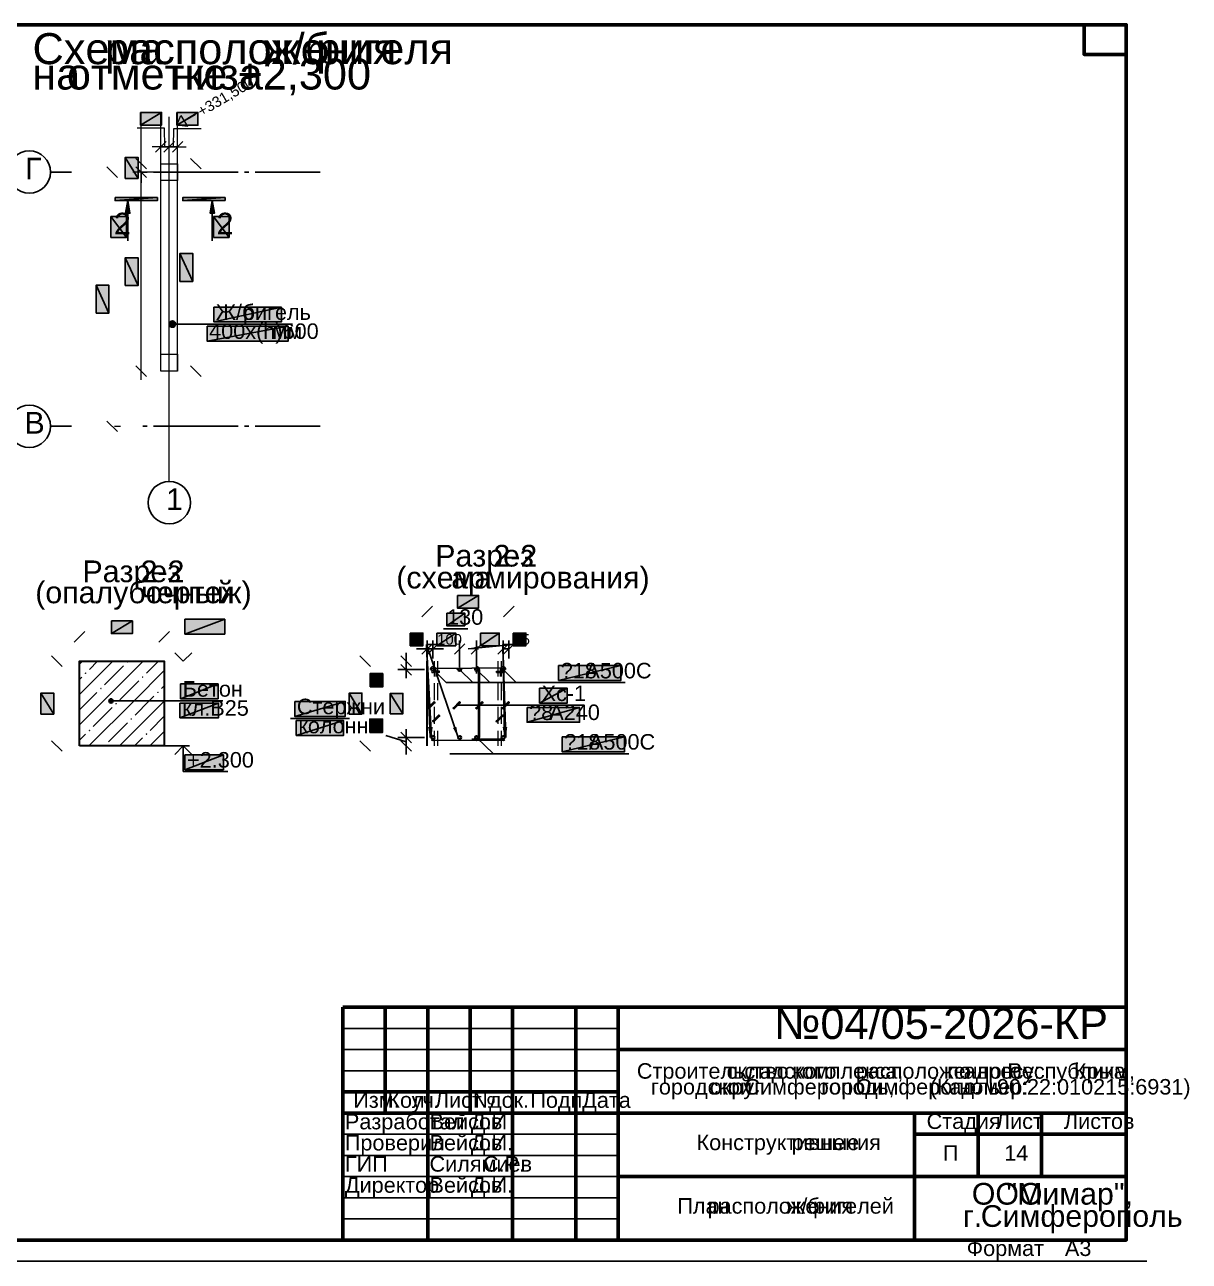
# Model space of a CAD drawing. Extents: x 8 to 21351, y 0 to 420.
# Drawn here: x 14667.4 to 14942.4, y 0.1 to 292.1 of the extents above; entities that cross this region are included whole.
import ezdxf

# ---------------------------------------------------------------- set-up
doc = ezdxf.new("R2010")
doc.units = 0
doc.linetypes.add('TEYPDFCAD_CENTER', pattern=[20, 12, -3, 2, -3])
for name, color, linetype in [('PDF_ВЫНОСКИ', 7, 'Continuous'), ('PDF_ОСИ', 7, 'Continuous'), ('PDF_ОТМЕТКИ', 7, 'Continuous'), ('TEY_REVIEW_AXIS', 7, 'Continuous'), ('TEY_REVIEW_LEADER', 7, 'Continuous')]:
    doc.layers.add(name, color=color, linetype=linetype)
doc.styles.add('TEYPDFCAD_TEXT', font='arial.ttf')
doc.dimstyles.new('TEYPDFCAD_SCALE_1', dxfattribs={"dimtxt": 2.5, "dimasz": 2.5, "dimexe": 1.25, "dimexo": 0.75, "dimtad": 1, "dimdsep": 46, "dimtxsty": 'Standard', "dimcen": 0.09, "dimadec": 0, "dimazin": 0, "dimtfac": 1, "dimtofl": 0, "dimtmove": 0, "dimatfit": 3, "dimfxl": 1, "dimarcsym": 0})

# ---------------------------------------------------------------- blocks, each defined once
blk = doc.blocks.new('TEY_AXIS')
at = {"layer": 'PDF_ОСИ', "linetype": 'TEYPDFCAD_CENTER', "lineweight": 9}
blk.add_line((0, 0), (1, 0), dxfattribs=at)
blk = doc.blocks.new('TEY_LEVEL')
at = {"layer": 'PDF_ОТМЕТКИ', "lineweight": 9}
blk.add_line((0, 0), (5, 0), dxfattribs=at)
blk.add_lwpolyline([(0, 0), (2, 1.5), (2, -1.5)], close=True, dxfattribs=at)
at = {"layer": 'PDF_ОТМЕТКИ', "style": 'TEYPDFCAD_TEXT'}
blk.add_text('+331,500', height=2.5, dxfattribs=at).set_placement((6, -1.25))

msp = doc.modelspace()

# ---------------------------------------------------------------- hatches: boundary and pattern name
at = {"true_color": 0xffffff}
h = msp.add_hatch(color=0, dxfattribs=at)
h.paths.add_polyline_path([(14694.74, 271.4), (14694.74, 268.39), (14699.71, 271.4)])
h.paths.add_polyline_path([(14694.74, 268.39), (14699.71, 271.4), (14699.71, 268.39)])
h = msp.add_hatch(color=0, dxfattribs=at)
h.paths.add_polyline_path([(14703.33, 271.38), (14703.33, 268.37), (14708.31, 271.38)])
h.paths.add_polyline_path([(14703.33, 268.37), (14708.31, 271.38), (14708.31, 268.37)])
h = msp.add_hatch(color=0, dxfattribs=at)
h.paths.add_polyline_path([(14691.16, 255.82), (14694.17, 255.82), (14691.16, 260.77)])
h.paths.add_polyline_path([(14694.17, 255.82), (14691.16, 260.77), (14694.17, 260.77)])
h = msp.add_hatch(color=7)
h.paths.add_polyline_path([(14688.73, 251.29), (14698.74, 251.29), (14688.73, 250.57)])
h.paths.add_polyline_path([(14698.74, 251.29), (14688.73, 250.57), (14698.74, 250.57)])
h = msp.add_hatch(color=7)
h.paths.add_polyline_path([(14714.7, 250.57), (14704.71, 250.57), (14714.7, 251.29)])
h.paths.add_polyline_path([(14704.71, 250.57), (14714.7, 251.29), (14704.71, 251.29)])
for points in [[(14691.73, 250.57), (14692.24, 247.59), (14691.22, 247.59)], [(14711.69, 250.57), (14712.2, 247.59), (14711.2, 247.59)], [(14691.67, 141.65), (14691.67, 141.67), (14691.65, 141.67), (14691.63, 141.65), (14691.65, 141.63), (14691.67, 141.63)], [(14681.78, 138.96), (14681.78, 138.98), (14681.76, 138.98), (14681.74, 138.96), (14681.76, 138.94), (14681.78, 138.94)], [(14695.27, 138.05), (14695.27, 138.07), (14695.25, 138.07), (14695.22, 138.05), (14695.25, 138.03), (14695.27, 138.03)], [(14685.38, 135.36), (14685.38, 135.38), (14685.36, 135.38), (14685.34, 135.36), (14685.36, 135.34), (14685.38, 135.34)], [(14698.84, 134.45), (14698.84, 134.47), (14698.82, 134.47), (14698.8, 134.45), (14698.82, 134.43), (14698.84, 134.43)], [(14688.24, 132.25), (14688.28, 132.44), (14687.79, 132.44)], [(14688.98, 131.76), (14688.98, 131.78), (14688.96, 131.78), (14688.94, 131.76), (14688.96, 131.74), (14688.98, 131.74)], [(14692.56, 128.16), (14692.56, 128.19), (14692.54, 128.19), (14692.51, 128.16), (14692.54, 128.14), (14692.56, 128.14)], [(14682.69, 125.48), (14682.69, 125.5), (14682.67, 125.5), (14682.65, 125.48), (14682.67, 125.45), (14682.69, 125.45)], [(14696.16, 124.59), (14696.16, 124.61), (14696.13, 124.61), (14696.11, 124.59), (14696.13, 124.57), (14696.16, 124.57)], [(14686.27, 121.88), (14686.27, 121.9), (14686.25, 121.9), (14686.23, 121.88), (14686.25, 121.86), (14686.27, 121.86)]]:
    msp.add_hatch(color=7).paths.add_polyline_path(points)
h = msp.add_hatch(color=0, dxfattribs=at)
h.paths.add_polyline_path([(14687.77, 241.87), (14687.77, 246.78), (14691.44, 241.87)])
h.paths.add_polyline_path([(14687.77, 246.78), (14691.44, 241.87), (14691.44, 246.78)])
h = msp.add_hatch(color=0, dxfattribs=at)
h.paths.add_polyline_path([(14712.01, 241.87), (14712.01, 246.78), (14715.65, 241.87)])
h.paths.add_polyline_path([(14712.01, 246.78), (14715.65, 241.87), (14715.65, 246.78)])
h = msp.add_hatch(color=0, dxfattribs=at)
h.paths.add_polyline_path([(14691.16, 230.5), (14694.17, 230.5), (14691.16, 237.07)])
h.paths.add_polyline_path([(14694.17, 230.5), (14691.16, 237.07), (14694.17, 237.07)])
h = msp.add_hatch(color=0, dxfattribs=at)
h.paths.add_polyline_path([(14704.07, 231.5), (14707.08, 231.5), (14704.07, 238.08)])
h.paths.add_polyline_path([(14707.08, 231.5), (14704.07, 238.08), (14707.08, 238.08)])
h = msp.add_hatch(color=0, dxfattribs=at)
h.paths.add_polyline_path([(14684.26, 223.99), (14687.27, 223.99), (14684.26, 230.57)])
h.paths.add_polyline_path([(14687.27, 223.99), (14684.26, 230.57), (14687.27, 230.57)])
h = msp.add_hatch(color=0, dxfattribs=at)
h.paths.add_polyline_path([(14712.07, 225.4), (14728.01, 225.4), (14712.07, 221.91)])
h.paths.add_polyline_path([(14728.01, 225.4), (14712.07, 221.91), (14728.01, 221.91)])
h = msp.add_hatch(color=7)
h.paths.add_polyline_path([(14702.04, 222.12), (14701.83, 222.02), (14702.27, 221.4)])
h.paths.add_polyline_path([(14701.83, 222.02), (14702.27, 221.4), (14701.66, 221.85)])
h.paths.add_polyline_path([(14702.27, 221.4), (14701.66, 221.85), (14701.55, 221.64)])
h = msp.add_hatch(color=7)
h.paths.add_polyline_path([(14702.72, 222.02), (14702.51, 222.12), (14702.27, 221.4)])
h.paths.add_polyline_path([(14702.51, 222.12), (14702.27, 221.4), (14702.27, 222.14)])
h.paths.add_polyline_path([(14702.27, 221.4), (14702.27, 222.14), (14702.04, 222.12)])
h = msp.add_hatch(color=7)
h.paths.add_polyline_path([(14703.03, 221.4), (14702.99, 221.64), (14702.27, 221.4)])
h.paths.add_polyline_path([(14702.99, 221.64), (14702.27, 221.4), (14702.89, 221.85)])
h.paths.add_polyline_path([(14702.27, 221.4), (14702.89, 221.85), (14702.72, 222.02)])
h = msp.add_hatch(color=7)
h.paths.add_polyline_path([(14701.55, 221.64), (14701.53, 221.4), (14702.27, 221.4)])
h.paths.add_polyline_path([(14701.53, 221.4), (14702.27, 221.4), (14701.55, 221.17)])
h.paths.add_polyline_path([(14702.27, 221.4), (14701.55, 221.17), (14701.66, 220.96)])
h = msp.add_hatch(color=7)
h.paths.add_polyline_path([(14701.66, 220.96), (14701.83, 220.79), (14702.27, 221.4)])
h.paths.add_polyline_path([(14701.83, 220.79), (14702.27, 221.4), (14702.04, 220.68)])
h.paths.add_polyline_path([(14702.27, 221.4), (14702.04, 220.68), (14702.27, 220.66)])
h = msp.add_hatch(color=7)
h.paths.add_polyline_path([(14702.27, 220.66), (14702.51, 220.68), (14702.27, 221.4)])
h.paths.add_polyline_path([(14702.51, 220.68), (14702.27, 221.4), (14702.72, 220.79)])
h.paths.add_polyline_path([(14702.27, 221.4), (14702.72, 220.79), (14702.89, 220.96)])
h = msp.add_hatch(color=7)
h.paths.add_polyline_path([(14702.89, 220.96), (14702.99, 221.17), (14702.27, 221.4)])
h.paths.add_polyline_path([(14702.99, 221.17), (14702.27, 221.4), (14703.03, 221.4)])
h = msp.add_hatch(color=0, dxfattribs=at)
h.paths.add_polyline_path([(14710.46, 220.9), (14729.62, 220.9), (14710.46, 217.4)])
h.paths.add_polyline_path([(14729.62, 220.9), (14710.46, 217.4), (14729.62, 217.4)])
h = msp.add_hatch(color=0, dxfattribs=at)
h.paths.add_polyline_path([(14769.6, 157.33), (14769.6, 154.33), (14774.58, 157.33)])
h.paths.add_polyline_path([(14769.6, 154.33), (14774.58, 157.33), (14774.58, 154.33)])
h = msp.add_hatch(color=0, dxfattribs=at)
h.paths.add_polyline_path([(14767.06, 153.16), (14767.06, 150.16), (14771.32, 153.16)])
h.paths.add_polyline_path([(14767.06, 150.16), (14771.32, 153.16), (14771.32, 150.16)])
h = msp.add_hatch(color=0, dxfattribs=at)
h.paths.add_polyline_path([(14687.86, 151.32), (14687.86, 148.34), (14692.83, 151.32)])
h.paths.add_polyline_path([(14687.86, 148.34), (14692.83, 151.32), (14692.83, 148.34)])
h = msp.add_hatch(color=0, dxfattribs=at)
h.paths.add_polyline_path([(14705.24, 151.7), (14714.63, 151.7), (14705.24, 148.21)])
h.paths.add_polyline_path([(14714.63, 151.7), (14705.24, 148.21), (14714.63, 148.21)])
h = msp.add_hatch(color=0, dxfattribs=at)
h.paths.add_polyline_path([(14758.43, 148.46), (14758.43, 145.46), (14761.43, 148.46)])
h.paths.add_polyline_path([(14758.43, 145.46), (14761.43, 148.46), (14761.43, 145.46)])
h = msp.add_hatch(color=0, dxfattribs=at)
h.paths.add_polyline_path([(14764.76, 148.46), (14764.76, 145.46), (14769.18, 148.46)])
h.paths.add_polyline_path([(14764.76, 145.46), (14769.18, 148.46), (14769.18, 145.46)])
h = msp.add_hatch(color=0, dxfattribs=at)
h.paths.add_polyline_path([(14775.02, 148.46), (14775.02, 145.46), (14779.45, 148.46)])
h.paths.add_polyline_path([(14775.02, 145.46), (14779.45, 148.46), (14779.45, 145.46)])
h = msp.add_hatch(color=0, dxfattribs=at)
h.paths.add_polyline_path([(14782.75, 148.46), (14782.75, 145.46), (14785.75, 148.46)])
h.paths.add_polyline_path([(14782.75, 145.46), (14785.75, 148.46), (14785.75, 145.46)])
h = msp.add_hatch(color=0, dxfattribs=at)
h.paths.add_polyline_path([(14793.46, 140.76), (14808.21, 140.76), (14793.46, 137.27)])
h.paths.add_polyline_path([(14808.21, 140.76), (14793.46, 137.27), (14808.21, 137.27)])
h = msp.add_hatch(color=0, dxfattribs=at)
h.paths.add_polyline_path([(14748.95, 135.72), (14751.95, 135.72), (14748.95, 138.9)])
h.paths.add_polyline_path([(14751.95, 135.72), (14748.95, 138.9), (14751.95, 138.9)])
h = msp.add_hatch(color=0, dxfattribs=at)
h.paths.add_polyline_path([(14704.2, 136.44), (14713.07, 136.44), (14704.2, 132.93)])
h.paths.add_polyline_path([(14713.07, 136.44), (14704.2, 132.93), (14713.07, 132.93)])
h = msp.add_hatch(color=0, dxfattribs=at)
h.paths.add_polyline_path([(14788.97, 135.4), (14795.51, 135.4), (14788.97, 131.91)])
h.paths.add_polyline_path([(14795.51, 135.4), (14788.97, 131.91), (14795.51, 131.91)])
h = msp.add_hatch(color=0, dxfattribs=at)
h.paths.add_polyline_path([(14671.24, 129.31), (14674.25, 129.31), (14671.24, 134.28)])
h.paths.add_polyline_path([(14674.25, 129.31), (14671.24, 134.28), (14674.25, 134.28)])
h = msp.add_hatch(color=7)
h.paths.add_polyline_path([(14687.43, 132.78), (14687.33, 132.63), (14687.79, 132.44)])
h.paths.add_polyline_path([(14687.33, 132.63), (14687.79, 132.44), (14687.29, 132.44)])
h.paths.add_polyline_path([(14687.79, 132.44), (14687.29, 132.44), (14687.33, 132.25)])
h = msp.add_hatch(color=7)
h.paths.add_polyline_path([(14687.33, 132.25), (14687.43, 132.08), (14687.79, 132.44)])
h.paths.add_polyline_path([(14687.43, 132.08), (14687.79, 132.44), (14687.6, 131.97)])
h.paths.add_polyline_path([(14687.79, 132.44), (14687.6, 131.97), (14687.79, 131.93)])
h = msp.add_hatch(color=7)
h.paths.add_polyline_path([(14687.99, 132.91), (14687.79, 132.93), (14687.79, 132.44)])
h.paths.add_polyline_path([(14687.79, 132.93), (14687.79, 132.44), (14687.6, 132.91)])
h.paths.add_polyline_path([(14687.79, 132.44), (14687.6, 132.91), (14687.43, 132.78)])
h = msp.add_hatch(color=7)
h.paths.add_polyline_path([(14688.28, 132.44), (14688.24, 132.63), (14687.79, 132.44)])
h.paths.add_polyline_path([(14688.24, 132.63), (14687.79, 132.44), (14688.13, 132.78)])
h.paths.add_polyline_path([(14687.79, 132.44), (14688.13, 132.78), (14687.99, 132.91)])
h = msp.add_hatch(color=7)
h.paths.add_polyline_path([(14687.79, 131.93), (14687.99, 131.97), (14687.79, 132.44)])
h.paths.add_polyline_path([(14687.99, 131.97), (14687.79, 132.44), (14688.13, 132.08)])
h.paths.add_polyline_path([(14687.79, 132.44), (14688.13, 132.08), (14688.24, 132.25)])
h = msp.add_hatch(color=0, dxfattribs=at)
h.paths.add_polyline_path([(14704.07, 131.93), (14713.17, 131.93), (14704.07, 128.44)])
h.paths.add_polyline_path([(14713.17, 131.93), (14704.07, 128.44), (14713.17, 128.44)])
h = msp.add_hatch(color=0, dxfattribs=at)
h.paths.add_polyline_path([(14731.17, 132.29), (14743.08, 132.29), (14731.17, 128.78)])
h.paths.add_polyline_path([(14743.08, 132.29), (14731.17, 128.78), (14743.08, 128.78)])
h = msp.add_hatch(color=0, dxfattribs=at)
h.paths.add_polyline_path([(14744.03, 129.31), (14747.04, 129.31), (14744.03, 134.28)])
h.paths.add_polyline_path([(14747.04, 129.31), (14744.03, 134.28), (14747.04, 134.28)])
h = msp.add_hatch(color=0, dxfattribs=at)
h.paths.add_polyline_path([(14753.73, 129.39), (14756.73, 129.39), (14753.73, 134.2)])
h.paths.add_polyline_path([(14756.73, 129.39), (14753.73, 134.2), (14756.73, 134.2)])
h = msp.add_hatch(color=7)
h.paths.add_polyline_path([(14764.12, 132.25), (14764.33, 132.04), (14762.62, 130.75)])
h.paths.add_polyline_path([(14764.33, 132.04), (14762.62, 130.75), (14762.83, 130.53)])
h = msp.add_hatch(color=7)
h.paths.add_polyline_path([(14770.07, 132.25), (14770.28, 132.04), (14768.57, 130.75)])
h.paths.add_polyline_path([(14770.28, 132.04), (14768.57, 130.75), (14768.78, 130.53)])
h = msp.add_hatch(color=7)
h.paths.add_polyline_path([(14775.42, 132.25), (14775.64, 132.04), (14773.92, 130.75)])
h.paths.add_polyline_path([(14775.64, 132.04), (14773.92, 130.75), (14774.15, 130.53)])
h = msp.add_hatch(color=7)
h.paths.add_polyline_path([(14781.67, 132.25), (14781.88, 132.04), (14780.17, 130.75)])
h.paths.add_polyline_path([(14781.88, 132.04), (14780.17, 130.75), (14780.4, 130.53)])
h = msp.add_hatch(color=7)
h.paths.add_polyline_path([(14763.93, 127.42), (14763.72, 127.64), (14765.43, 128.93)])
h.paths.add_polyline_path([(14763.72, 127.64), (14765.43, 128.93), (14765.22, 129.14)])
h = msp.add_hatch(color=7)
h.paths.add_polyline_path([(14778.92, 127.42), (14778.71, 127.64), (14780.42, 128.93)])
h.paths.add_polyline_path([(14778.71, 127.64), (14780.42, 128.93), (14780.21, 129.14)])
h = msp.add_hatch(color=0, dxfattribs=at)
h.paths.add_polyline_path([(14786.03, 130.89), (14798.43, 130.89), (14786.03, 127.4)])
h.paths.add_polyline_path([(14798.43, 130.89), (14786.03, 127.4), (14798.43, 127.4)])
h = msp.add_hatch(color=0, dxfattribs=at)
h.paths.add_polyline_path([(14731.52, 127.78), (14742.72, 127.78), (14731.52, 124.29)])
h.paths.add_polyline_path([(14742.72, 127.78), (14731.52, 124.29), (14742.72, 124.29)])
h = msp.add_hatch(color=0, dxfattribs=at)
h.paths.add_polyline_path([(14748.9, 124.97), (14751.91, 124.97), (14748.9, 128.14)])
h.paths.add_polyline_path([(14751.91, 124.97), (14748.9, 128.14), (14751.91, 128.14)])
h = msp.add_hatch(color=0, dxfattribs=at)
h.paths.add_polyline_path([(14794.31, 123.93), (14809.06, 123.93), (14794.31, 120.44)])
h.paths.add_polyline_path([(14809.06, 123.93), (14794.31, 120.44), (14809.06, 120.44)])
h = msp.add_hatch(color=0, dxfattribs=at)
h.paths.add_polyline_path([(14705.24, 119.7), (14714.34, 119.7), (14705.24, 116.18)])
h.paths.add_polyline_path([(14714.34, 119.7), (14705.24, 116.18), (14714.34, 116.18)])

# ---------------------------------------------------------------- linework, layer by layer
at = {"color": 7, "lineweight": 5}
for p, q in [((14700.45, 267.65), (14693.98, 267.65)), ((14700.52, 263.25), (14700.45, 267.65)), ((14702.53, 263.25), (14702.59, 267.61)), ((14702.59, 267.61), (14709.05, 267.61)), ((14703.52, 263.25), (14697.53, 263.25)), ((14700.77, 264.5), (14698.27, 262)), ((14699.52, 263.25), (14705.53, 263.25)), ((14702.78, 264.5), (14700.28, 262)), ((14700.28, 262), (14702.78, 264.5)), ((14701.53, 259.93), (14701.53, 265.26)), ((14701.53, 259.93), (14701.53, 265.26)), ((14702.27, 262), (14704.77, 264.5)), ((14693.66, 260.54), (14696.16, 258.04)), ((14709.07, 258.04), (14706.57, 260.54)), ((14689.28, 256.03), (14686.76, 258.55)), ((14698.91, 257.3), (14692.92, 257.3)), ((14698.91, 257.3), (14692.92, 257.3)), ((14696.16, 256.03), (14693.66, 258.55)), ((14696.16, 256.05), (14693.66, 258.55)), ((14694.91, 257.3), (14694.91, 259.29)), ((14694.91, 257.3), (14694.91, 254.8)), ((14693.66, 211.54), (14696.16, 209.04)), ((14706.57, 211.54), (14709.07, 209.04)), ((14686.76, 198.52), (14689.28, 196.02)), ((14688.64, 197.27), (14690.02, 197.27))]:
    msp.add_line(p, q, dxfattribs=at)
at = {"color": 7, "lineweight": 25}
for p, q in [((14678.48, 257.3), (14673.49, 257.3)), ((14696.32, 257.3), (14695.33, 257.3)), ((14720.33, 257.3), (14719.33, 257.3)), ((14737.18, 257.3), (14721.83, 257.3)), ((14691.73, 250.57), (14691.73, 241.09)), ((14711.69, 250.57), (14711.69, 241.09)), ((14678.48, 197.27), (14673.49, 197.27)), ((14696.32, 197.27), (14695.33, 197.27)), ((14720.33, 197.27), (14719.33, 197.27)), ((14737.18, 197.27), (14721.83, 197.27)), ((14763.68, 154.81), (14761.18, 152.32)), ((14780.5, 152.32), (14783, 154.81)), ((14772.08, 149.42), (14766.32, 149.42)), ((14681.59, 148.82), (14679.1, 146.33)), ((14699.1, 146.33), (14701.6, 148.82)), ((14763.78, 142.43), (14763.78, 146.71)), ((14770.11, 140.42), (14770.11, 146.71)), ((14774.11, 140.42), (14774.11, 146.71)), ((14780.36, 142.43), (14780.36, 146.71)), ((14702.84, 143.81), (14704.83, 141.8)), ((14704.83, 141.8), (14706.84, 143.81)), ((14757.48, 143.81), (14757.48, 137.79)), ((14762.43, 144.7), (14759.93, 144.7)), ((14761.18, 143.45), (14763.68, 145.94)), ((14763.78, 144.7), (14762.43, 144.7)), ((14765.03, 145.94), (14762.53, 143.45)), ((14765.07, 145.94), (14762.58, 143.45)), ((14763.78, 144.7), (14766.28, 144.7)), ((14768.86, 143.45), (14771.36, 145.94)), ((14771.36, 145.94), (14768.86, 143.45)), ((14772.86, 143.45), (14775.36, 145.94)), ((14775.36, 145.94), (14772.86, 143.45)), ((14779.11, 143.45), (14781.61, 145.94)), ((14779.11, 143.45), (14781.61, 145.94)), ((14780.36, 144.7), (14781.75, 144.7)), ((14783, 145.94), (14780.5, 143.45)), ((14676.26, 140.55), (14673.74, 143.04)), ((14749.03, 140.55), (14746.53, 143.04)), ((14758.72, 140.55), (14756.23, 143.04)), ((14756.23, 141.05), (14758.72, 138.54)), ((14758.72, 138.54), (14756.23, 141.05)), ((14761.79, 139.81), (14755.49, 139.81)), ((14761.79, 139.81), (14755.49, 139.81)), ((14770.11, 139.81), (14773.24, 136.76)), ((14774.11, 139.45), (14774.11, 138.94)), ((14780.36, 139.81), (14783.49, 136.76)), ((14673.74, 123.04), (14676.26, 120.54)), ((14746.53, 123.04), (14749.03, 120.54)), ((14761.79, 123.78), (14755.49, 123.78)), ((14758.72, 122.53), (14756.23, 125.05)), ((14756.23, 125.05), (14758.72, 122.53)), ((14756.23, 123.04), (14758.72, 120.54)), ((14774.11, 123.78), (14778.09, 119.93)), ((14700.35, 121.79), (14706.34, 121.79)), ((14704.83, 121.79), (14702.84, 119.78)), ((14706.84, 119.78), (14704.83, 121.79))]:
    msp.add_line(p, q, dxfattribs=at)
at = {"color": 0, "lineweight": 0, "true_color": 0xffffff}
for p, q in [((14691.44, 241.87), (14691.44, 246.78)), ((14715.65, 241.87), (14715.65, 246.78)), ((14712.07, 221.91), (14728.01, 221.91)), ((14710.46, 217.4), (14729.62, 217.4)), ((14705.24, 148.21), (14714.63, 148.21)), ((14793.46, 137.27), (14808.21, 137.27)), ((14704.2, 132.93), (14713.07, 132.93)), ((14788.97, 131.91), (14795.51, 131.91)), ((14731.17, 128.78), (14743.08, 128.78)), ((14704.07, 128.44), (14713.17, 128.44)), ((14786.03, 127.4), (14798.43, 127.4)), ((14731.52, 124.29), (14742.72, 124.29)), ((14794.31, 120.44), (14809.06, 120.44)), ((14705.24, 116.18), (14714.34, 116.18))]:
    msp.add_line(p, q, dxfattribs=at)
at = {"color": 7, "lineweight": 9}
for p, q in [((14680.34, 141.12), (14681.02, 141.8)), ((14682.67, 139.85), (14684.62, 141.8)), ((14686.25, 136.25), (14690.76, 140.74)), ((14696.13, 138.96), (14698.99, 141.8)), ((14680.34, 137.52), (14680.87, 138.05)), ((14680.34, 130.34), (14684.47, 134.45)), ((14689.85, 132.67), (14694.34, 137.16)), ((14699.73, 135.36), (14700.35, 135.97)), ((14693.45, 129.07), (14696.81, 132.44)), ((14696.81, 132.44), (14697.93, 133.56)), ((14683.56, 126.36), (14688.05, 130.87)), ((14697.04, 125.48), (14700.35, 128.8)), ((14687.16, 122.79), (14691.65, 127.28)), ((14680.34, 123.15), (14681.76, 124.59)), ((14693.36, 121.79), (14695.25, 123.68)), ((14696.94, 121.79), (14700.35, 125.2))]:
    msp.add_line(p, q, dxfattribs=at)
at = {"lineweight": 20}
for p, q in [((14763.27, 140.2), (14763.23, 140.14)), ((14763.31, 140.25), (14763.27, 140.2)), ((14763.35, 140.3), (14763.31, 140.25)), ((14763.4, 140.35), (14763.35, 140.3)), ((14763.45, 140.39), (14763.4, 140.35)), ((14763.51, 140.42), (14763.45, 140.39)), ((14763.57, 140.45), (14763.51, 140.42)), ((14763.63, 140.47), (14763.57, 140.45)), ((14763.7, 140.49), (14763.63, 140.47)), ((14763.77, 140.5), (14763.7, 140.49)), ((14763.84, 140.5), (14763.77, 140.5)), ((14763.91, 140.5), (14763.84, 140.5)), ((14763.97, 140.49), (14763.91, 140.5)), ((14764.04, 140.47), (14763.97, 140.49)), ((14764.1, 140.45), (14764.04, 140.47)), ((14764.16, 140.42), (14764.1, 140.45)), ((14764.22, 140.39), (14764.16, 140.42)), ((14764.27, 140.35), (14764.22, 140.39)), ((14764.32, 140.3), (14764.27, 140.35)), ((14764.37, 140.25), (14764.32, 140.3)), ((14764.41, 140.2), (14764.37, 140.25)), ((14764.4, 140.17), (14773.01, 140.17)), ((14764.44, 140.14), (14764.41, 140.2)), ((14779.78, 140.17), (14773.01, 140.17)), ((14774.19, 140.5), (14774.12, 140.5)), ((14774.26, 140.49), (14774.19, 140.5)), ((14774.33, 140.47), (14774.26, 140.49)), ((14774.39, 140.45), (14774.33, 140.47)), ((14774.45, 140.42), (14774.39, 140.45)), ((14774.51, 140.39), (14774.45, 140.42)), ((14774.56, 140.35), (14774.51, 140.39)), ((14774.61, 140.3), (14774.56, 140.35)), ((14779.8, 140.2), (14779.76, 140.14)), ((14779.84, 140.25), (14779.8, 140.2)), ((14779.88, 140.3), (14779.84, 140.25)), ((14779.93, 140.35), (14779.88, 140.3)), ((14779.98, 140.39), (14779.93, 140.35)), ((14780.04, 140.42), (14779.98, 140.39)), ((14780.1, 140.45), (14780.04, 140.42)), ((14780.16, 140.47), (14780.1, 140.45)), ((14780.23, 140.49), (14780.16, 140.47)), ((14780.3, 140.5), (14780.23, 140.49)), ((14780.37, 140.5), (14780.3, 140.5)), ((14780.44, 140.5), (14780.37, 140.5)), ((14780.51, 140.49), (14780.44, 140.5)), ((14780.57, 140.47), (14780.51, 140.49)), ((14780.63, 140.45), (14780.57, 140.47)), ((14780.69, 140.42), (14780.63, 140.45)), ((14780.75, 140.39), (14780.69, 140.42)), ((14780.8, 140.35), (14780.75, 140.39)), ((14780.85, 140.3), (14780.8, 140.35)), ((14780.9, 140.25), (14780.85, 140.3)), ((14780.94, 140.2), (14780.9, 140.25)), ((14780.97, 140.14), (14780.94, 140.2)), ((14763.16, 139.96), (14763.15, 139.89)), ((14763.15, 139.89), (14763.15, 139.82)), ((14763.18, 140.02), (14763.16, 139.96)), ((14763.2, 140.08), (14763.18, 140.02)), ((14763.23, 140.14), (14763.2, 140.08)), ((14763.47, 139.21), (14763.49, 139.19)), ((14763.49, 139.19), (14763.51, 139.18)), ((14763.51, 139.18), (14763.53, 139.17)), ((14763.53, 139.17), (14763.56, 139.16)), ((14763.56, 139.16), (14763.58, 139.15)), ((14763.58, 139.15), (14763.6, 139.15)), ((14763.6, 139.15), (14763.62, 139.14)), ((14763.62, 139.14), (14763.65, 139.13)), ((14763.65, 139.13), (14763.67, 139.13)), ((14763.67, 139.13), (14763.69, 139.12)), ((14763.69, 139.12), (14763.72, 139.12)), ((14763.72, 139.12), (14763.74, 139.11)), ((14763.74, 139.11), (14763.76, 139.11)), ((14763.76, 139.11), (14763.79, 139.11)), ((14763.79, 139.11), (14763.81, 139.11)), ((14763.81, 139.11), (14763.84, 139.11)), ((14764.19, 139.11), (14763.83, 139.11)), ((14764.47, 140.08), (14764.44, 140.14)), ((14764.49, 140.02), (14764.47, 140.08)), ((14764.51, 139.96), (14764.49, 140.02)), ((14764.5, 139.81), (14764.5, 138.2)), ((14765.39, 139.45), (14764.5, 139.45)), ((14765.39, 139.11), (14764.5, 139.11)), ((14764.52, 139.89), (14764.51, 139.96)), ((14764.52, 139.82), (14764.52, 139.89)), ((14765.39, 139.11), (14765.39, 139.45)), ((14778.79, 139.45), (14779.68, 139.45)), ((14778.79, 139.11), (14778.79, 139.45)), ((14778.79, 139.11), (14779.68, 139.11)), ((14779.69, 139.96), (14779.68, 139.89)), ((14779.68, 139.89), (14779.68, 139.82)), ((14779.68, 139.81), (14779.68, 138.2)), ((14779.71, 140.02), (14779.69, 139.96)), ((14779.73, 140.08), (14779.71, 140.02)), ((14779.76, 140.14), (14779.73, 140.08)), ((14780, 139.45), (14780.36, 139.45)), ((14780, 139.11), (14780.36, 139.11)), ((14780.39, 139.11), (14780.42, 139.11)), ((14780.42, 139.11), (14780.44, 139.11)), ((14780.44, 139.11), (14780.46, 139.11)), ((14780.46, 139.11), (14780.49, 139.12)), ((14780.49, 139.12), (14780.51, 139.12)), ((14780.51, 139.12), (14780.53, 139.13)), ((14780.53, 139.13), (14780.56, 139.13)), ((14780.56, 139.13), (14780.58, 139.14)), ((14780.58, 139.14), (14780.6, 139.15)), ((14780.6, 139.15), (14780.62, 139.15)), ((14780.62, 139.15), (14780.65, 139.16)), ((14780.65, 139.16), (14780.67, 139.17)), ((14780.67, 139.17), (14780.69, 139.18)), ((14780.69, 139.18), (14780.71, 139.19)), ((14780.71, 139.19), (14780.73, 139.21)), ((14781, 140.08), (14780.97, 140.14)), ((14781.02, 140.02), (14781, 140.08)), ((14781.04, 139.96), (14781.02, 140.02)), ((14781.05, 139.89), (14781.04, 139.96)), ((14781.05, 139.82), (14781.05, 139.89)), ((14763.4, 123.26), (14763.45, 123.22)), ((14763.45, 123.22), (14763.51, 123.19)), ((14763.51, 123.19), (14763.57, 123.16)), ((14763.57, 123.16), (14763.63, 123.14)), ((14763.63, 123.14), (14763.7, 123.12)), ((14763.7, 123.12), (14763.77, 123.11)), ((14763.77, 123.11), (14763.84, 123.11)), ((14772.44, 123.11), (14763.83, 123.11)), ((14780.36, 123.11), (14772.44, 123.11)), ((14780.36, 123.42), (14773.01, 123.42)), ((14774.12, 123.11), (14774.19, 123.11)), ((14774.19, 123.11), (14774.26, 123.12)), ((14774.26, 123.12), (14774.33, 123.14)), ((14774.33, 123.14), (14774.39, 123.16)), ((14774.39, 123.16), (14774.45, 123.19)), ((14774.45, 123.19), (14774.51, 123.22)), ((14774.51, 123.22), (14774.56, 123.26)), ((14774.56, 123.26), (14774.61, 123.31)), ((14774.61, 123.31), (14774.65, 123.36)), ((14774.65, 123.36), (14774.69, 123.41)), ((14774.69, 123.41), (14774.73, 123.47)), ((14774.73, 123.47), (14774.76, 123.53)), ((14774.76, 123.53), (14774.78, 123.59)), ((14774.78, 123.59), (14774.8, 123.65)), ((14774.8, 123.65), (14774.81, 123.72)), ((14774.81, 123.72), (14774.81, 123.79)), ((14780.37, 123.11), (14780.44, 123.11)), ((14780.44, 123.11), (14780.51, 123.12)), ((14780.51, 123.12), (14780.57, 123.14)), ((14780.57, 123.14), (14780.63, 123.16)), ((14780.63, 123.16), (14780.69, 123.19)), ((14780.69, 123.19), (14780.75, 123.22)), ((14780.75, 123.22), (14780.8, 123.26))]:
    msp.add_line(p, q, dxfattribs=at)
at = {"lineweight": 9}
for p, q in [((14764.19, 138.2), (14764.19, 141.8)), ((14764.99, 138.2), (14764.99, 141.8)), ((14779.19, 138.2), (14779.19, 141.8)), ((14780, 138.2), (14780, 141.8)), ((14764.19, 132.59), (14764.19, 136.59)), ((14764.99, 132.59), (14764.99, 136.59)), ((14779.19, 132.59), (14779.19, 136.59)), ((14780, 132.59), (14780, 136.59)), ((14764.19, 127), (14764.19, 131)), ((14779.19, 127), (14779.19, 131)), ((14780, 127), (14780, 131)), ((14764.19, 121.79), (14764.19, 125.39)), ((14764.99, 121.79), (14764.99, 125.39)), ((14779.19, 121.79), (14779.19, 125.39)), ((14780, 121.79), (14780, 125.39))]:
    msp.add_line(p, q, dxfattribs=at)
at = {"lineweight": 25}
for p, q in [((14757.48, 119.78), (14757.48, 125.79)), ((14757.48, 122.79), (14752.65, 124.23)), ((14761.79, 123.78), (14755.49, 123.78))]:
    msp.add_line(p, q, dxfattribs=at)
at = {"lineweight": 60}
msp.add_lwpolyline([(14927.55, 285.09), (14927.55, 292.1), (14917.56, 292.1), (14917.56, 285.09)], close=True, dxfattribs=at)
at = {"color": 0, "true_color": 0xffffff}
for points in [[(14694.74, 271.4), (14694.74, 268.39), (14699.71, 271.4)], [(14694.74, 268.39), (14699.71, 271.4), (14699.71, 268.39)], [(14703.33, 271.38), (14703.33, 268.37), (14708.31, 271.38)], [(14703.33, 268.37), (14708.31, 271.38), (14708.31, 268.37)], [(14691.16, 255.82), (14694.17, 255.82), (14691.16, 260.77)], [(14694.17, 255.82), (14691.16, 260.77), (14694.17, 260.77)], [(14687.77, 241.87), (14687.77, 246.78), (14691.44, 241.87)], [(14687.77, 246.78), (14691.44, 241.87), (14691.44, 246.78)], [(14712.01, 241.87), (14712.01, 246.78), (14715.65, 241.87)], [(14712.01, 246.78), (14715.65, 241.87), (14715.65, 246.78)], [(14691.16, 230.5), (14694.17, 230.5), (14691.16, 237.07)], [(14694.17, 230.5), (14691.16, 237.07), (14694.17, 237.07)], [(14704.07, 231.5), (14707.08, 231.5), (14704.07, 238.08)], [(14707.08, 231.5), (14704.07, 238.08), (14707.08, 238.08)], [(14684.26, 223.99), (14687.27, 223.99), (14684.26, 230.57)], [(14687.27, 223.99), (14684.26, 230.57), (14687.27, 230.57)], [(14712.07, 225.4), (14728.01, 225.4), (14712.07, 221.91)], [(14728.01, 225.4), (14712.07, 221.91), (14728.01, 221.91)], [(14710.46, 220.9), (14729.62, 220.9), (14710.46, 217.4)], [(14729.62, 220.9), (14710.46, 217.4), (14729.62, 217.4)], [(14769.6, 157.33), (14769.6, 154.33), (14774.58, 157.33)], [(14769.6, 154.33), (14774.58, 157.33), (14774.58, 154.33)], [(14767.06, 153.16), (14767.06, 150.16), (14771.32, 153.16)], [(14767.06, 150.16), (14771.32, 153.16), (14771.32, 150.16)], [(14687.86, 151.32), (14687.86, 148.34), (14692.83, 151.32)], [(14687.86, 148.34), (14692.83, 151.32), (14692.83, 148.34)], [(14705.24, 151.7), (14714.63, 151.7), (14705.24, 148.21)], [(14714.63, 151.7), (14705.24, 148.21), (14714.63, 148.21)], [(14758.43, 148.46), (14758.43, 145.46), (14761.43, 148.46)], [(14758.43, 145.46), (14761.43, 148.46), (14761.43, 145.46)], [(14764.76, 148.46), (14764.76, 145.46), (14769.18, 148.46)], [(14764.76, 145.46), (14769.18, 148.46), (14769.18, 145.46)], [(14775.02, 148.46), (14775.02, 145.46), (14779.45, 148.46)], [(14775.02, 145.46), (14779.45, 148.46), (14779.45, 145.46)], [(14782.75, 148.46), (14782.75, 145.46), (14785.75, 148.46)], [(14782.75, 145.46), (14785.75, 148.46), (14785.75, 145.46)], [(14793.46, 140.76), (14808.21, 140.76), (14793.46, 137.27)], [(14808.21, 140.76), (14793.46, 137.27), (14808.21, 137.27)], [(14748.95, 135.72), (14751.95, 135.72), (14748.95, 138.9)], [(14751.95, 135.72), (14748.95, 138.9), (14751.95, 138.9)], [(14704.2, 136.44), (14713.07, 136.44), (14704.2, 132.93)], [(14713.07, 136.44), (14704.2, 132.93), (14713.07, 132.93)], [(14788.97, 135.4), (14795.51, 135.4), (14788.97, 131.91)], [(14795.51, 135.4), (14788.97, 131.91), (14795.51, 131.91)], [(14671.24, 129.31), (14674.25, 129.31), (14671.24, 134.28)], [(14674.25, 129.31), (14671.24, 134.28), (14674.25, 134.28)], [(14704.07, 131.93), (14713.17, 131.93), (14704.07, 128.44)], [(14713.17, 131.93), (14704.07, 128.44), (14713.17, 128.44)], [(14731.17, 132.29), (14743.08, 132.29), (14731.17, 128.78)], [(14743.08, 132.29), (14731.17, 128.78), (14743.08, 128.78)], [(14744.03, 129.31), (14747.04, 129.31), (14744.03, 134.28)], [(14747.04, 129.31), (14744.03, 134.28), (14747.04, 134.28)], [(14753.73, 129.39), (14756.73, 129.39), (14753.73, 134.2)], [(14756.73, 129.39), (14753.73, 134.2), (14756.73, 134.2)], [(14786.03, 130.89), (14798.43, 130.89), (14786.03, 127.4)], [(14798.43, 130.89), (14786.03, 127.4), (14798.43, 127.4)], [(14731.52, 127.78), (14742.72, 127.78), (14731.52, 124.29)], [(14742.72, 127.78), (14731.52, 124.29), (14742.72, 124.29)], [(14748.9, 124.97), (14751.91, 124.97), (14748.9, 128.14)], [(14751.91, 124.97), (14748.9, 128.14), (14751.91, 128.14)], [(14794.31, 123.93), (14809.06, 123.93), (14794.31, 120.44)], [(14809.06, 123.93), (14794.31, 120.44), (14809.06, 120.44)], [(14705.24, 119.7), (14714.34, 119.7), (14705.24, 116.18)], [(14714.34, 119.7), (14705.24, 116.18), (14714.34, 116.18)]]:
    msp.add_lwpolyline(points, close=True, dxfattribs=at)
at = {"color": 7, "lineweight": 13}
for points in [[(14699.52, 259.29), (14703.52, 259.29), (14703.52, 255.29), (14699.52, 255.29)], [(14699.52, 214.29), (14703.52, 214.29), (14703.52, 210.29), (14699.52, 210.29)]]:
    msp.add_lwpolyline(points, close=True, dxfattribs=at)
at = {"color": 7}
for points in [[(14688.73, 251.29), (14698.74, 251.29), (14688.73, 250.57)], [(14698.74, 251.29), (14688.73, 250.57), (14698.74, 250.57)], [(14714.7, 250.57), (14704.71, 250.57), (14714.7, 251.29)], [(14704.71, 250.57), (14714.7, 251.29), (14704.71, 251.29)], [(14691.73, 250.57), (14692.24, 247.59), (14691.22, 247.59)], [(14711.69, 250.57), (14712.2, 247.59), (14711.2, 247.59)], [(14701.83, 222.02), (14702.27, 221.4), (14701.66, 221.85)], [(14702.04, 222.12), (14701.83, 222.02), (14702.27, 221.4)], [(14702.27, 221.4), (14702.27, 222.14), (14702.04, 222.12)], [(14702.51, 222.12), (14702.27, 221.4), (14702.27, 222.14)], [(14702.72, 222.02), (14702.51, 222.12), (14702.27, 221.4)], [(14702.27, 221.4), (14702.89, 221.85), (14702.72, 222.02)], [(14701.55, 221.64), (14701.53, 221.4), (14702.27, 221.4)], [(14701.53, 221.4), (14702.27, 221.4), (14701.55, 221.17)], [(14702.27, 221.4), (14701.66, 221.85), (14701.55, 221.64)], [(14702.27, 221.4), (14701.55, 221.17), (14701.66, 220.96)], [(14701.66, 220.96), (14701.83, 220.79), (14702.27, 221.4)], [(14701.83, 220.79), (14702.27, 221.4), (14702.04, 220.68)], [(14702.27, 221.4), (14702.04, 220.68), (14702.27, 220.66)], [(14702.99, 221.64), (14702.27, 221.4), (14702.89, 221.85)], [(14703.03, 221.4), (14702.99, 221.64), (14702.27, 221.4)], [(14702.27, 220.66), (14702.51, 220.68), (14702.27, 221.4)], [(14702.51, 220.68), (14702.27, 221.4), (14702.72, 220.79)], [(14702.27, 221.4), (14702.72, 220.79), (14702.89, 220.96)], [(14702.89, 220.96), (14702.99, 221.17), (14702.27, 221.4)], [(14702.99, 221.17), (14702.27, 221.4), (14703.03, 221.4)], [(14691.67, 141.65), (14691.67, 141.67), (14691.65, 141.67), (14691.63, 141.65), (14691.65, 141.63), (14691.67, 141.63)], [(14681.78, 138.96), (14681.78, 138.98), (14681.76, 138.98), (14681.74, 138.96), (14681.76, 138.94), (14681.78, 138.94)], [(14695.27, 138.05), (14695.27, 138.07), (14695.25, 138.07), (14695.22, 138.05), (14695.25, 138.03), (14695.27, 138.03)], [(14685.38, 135.36), (14685.38, 135.38), (14685.36, 135.38), (14685.34, 135.36), (14685.36, 135.34), (14685.38, 135.34)], [(14698.84, 134.45), (14698.84, 134.47), (14698.82, 134.47), (14698.8, 134.45), (14698.82, 134.43), (14698.84, 134.43)], [(14687.33, 132.63), (14687.79, 132.44), (14687.29, 132.44)], [(14687.79, 132.44), (14687.29, 132.44), (14687.33, 132.25)], [(14687.43, 132.78), (14687.33, 132.63), (14687.79, 132.44)], [(14687.33, 132.25), (14687.43, 132.08), (14687.79, 132.44)], [(14687.79, 132.44), (14687.6, 132.91), (14687.43, 132.78)], [(14687.43, 132.08), (14687.79, 132.44), (14687.6, 131.97)], [(14687.79, 132.93), (14687.79, 132.44), (14687.6, 132.91)], [(14687.79, 132.44), (14687.6, 131.97), (14687.79, 131.93)], [(14687.99, 132.91), (14687.79, 132.93), (14687.79, 132.44)], [(14687.79, 132.44), (14688.13, 132.78), (14687.99, 132.91)], [(14688.24, 132.63), (14687.79, 132.44), (14688.13, 132.78)], [(14688.28, 132.44), (14688.24, 132.63), (14687.79, 132.44)], [(14687.79, 131.93), (14687.99, 131.97), (14687.79, 132.44)], [(14687.99, 131.97), (14687.79, 132.44), (14688.13, 132.08)], [(14687.79, 132.44), (14688.13, 132.08), (14688.24, 132.25)], [(14688.24, 132.25), (14688.28, 132.44), (14687.79, 132.44)], [(14688.98, 131.76), (14688.98, 131.78), (14688.96, 131.78), (14688.94, 131.76), (14688.96, 131.74), (14688.98, 131.74)], [(14764.12, 132.25), (14764.33, 132.04), (14762.62, 130.75)], [(14764.33, 132.04), (14762.62, 130.75), (14762.83, 130.53)], [(14770.07, 132.25), (14770.28, 132.04), (14768.57, 130.75)], [(14770.28, 132.04), (14768.57, 130.75), (14768.78, 130.53)], [(14775.42, 132.25), (14775.64, 132.04), (14773.92, 130.75)], [(14775.64, 132.04), (14773.92, 130.75), (14774.15, 130.53)], [(14781.67, 132.25), (14781.88, 132.04), (14780.17, 130.75)], [(14781.88, 132.04), (14780.17, 130.75), (14780.4, 130.53)], [(14763.72, 127.64), (14765.43, 128.93), (14765.22, 129.14)], [(14763.93, 127.42), (14763.72, 127.64), (14765.43, 128.93)], [(14778.71, 127.64), (14780.42, 128.93), (14780.21, 129.14)], [(14778.92, 127.42), (14778.71, 127.64), (14780.42, 128.93)], [(14692.56, 128.16), (14692.56, 128.19), (14692.54, 128.19), (14692.51, 128.16), (14692.54, 128.14), (14692.56, 128.14)], [(14682.69, 125.48), (14682.69, 125.5), (14682.67, 125.5), (14682.65, 125.48), (14682.67, 125.45), (14682.69, 125.45)], [(14696.16, 124.59), (14696.16, 124.61), (14696.13, 124.61), (14696.11, 124.59), (14696.13, 124.57), (14696.16, 124.57)], [(14686.27, 121.88), (14686.27, 121.9), (14686.25, 121.9), (14686.23, 121.88), (14686.25, 121.86), (14686.27, 121.86)]]:
    msp.add_lwpolyline(points, close=True, dxfattribs=at)
at = {"color": 7, "lineweight": 25}
for centre in [(14668.48, 257.31), (14668.48, 197.28), (14701.54, 179.25)]:
    msp.add_circle(centre, 5.01, dxfattribs=at)
at = {"lineweight": 30}
for centre in [(14763.84, 139.82), (14770.12, 139.82), (14774.12, 139.82), (14780.37, 139.82), (14763.84, 123.79), (14770.12, 123.79), (14774.12, 123.79), (14780.37, 123.79)]:
    msp.add_circle(centre, 0.37, dxfattribs=at)
at = {"layer": 'TEY_REVIEW_AXIS', "color": 7, "lineweight": 25}
for p, q in [((14717.83, 257.3), (14697.83, 257.3)), ((14709.45, 221.4), (14730.64, 221.4)), ((14717.83, 197.27), (14697.83, 197.27)), ((14766.96, 136.76), (14792.46, 136.76)), ((14767.8, 119.93), (14793.31, 119.93))]:
    msp.add_line(p, q, dxfattribs=at)
at = {"layer": 'TEY_REVIEW_AXIS', "color": 7, "lineweight": 9}
msp.add_line((14680.34, 126.75), (14695.39, 141.8), dxfattribs=at)
at = {"layer": 'TEY_REVIEW_AXIS', "lineweight": 30}
msp.add_line((14762.43, 121.79), (14762.43, 141.8), dxfattribs=at)
at = {"layer": 'TEY_REVIEW_AXIS', "lineweight": 60}
for p, q in [((14742.55, 60.09), (14927.55, 60.09)), ((14742.55, 5.1), (14742.55, 60.09)), ((14752.56, 60.09), (14752.56, 35.09)), ((14762.56, 60.09), (14762.56, 5.1)), ((14772.57, 60.09), (14772.57, 35.09)), ((14782.56, 60.09), (14782.56, 5.1)), ((14797.56, 60.09), (14797.56, 5.1)), ((14807.56, 5.1), (14807.56, 60.09)), ((14927.55, 5.1), (14927.55, 60.09)), ((14807.56, 50.1), (14927.55, 50.1)), ((14742.55, 40.11), (14807.56, 40.11)), ((14742.55, 35.09), (14927.55, 35.09)), ((14877.55, 35.09), (14877.55, 5.1)), ((14877.55, 30.1), (14927.55, 30.1)), ((14807.56, 20.11), (14927.55, 20.11)), ((14742.55, 5.1), (14927.55, 5.1))]:
    msp.add_line(p, q, dxfattribs=at)
at = {"layer": 'TEY_REVIEW_AXIS', "lineweight": 25}
for p, q in [((14742.55, 55.1), (14807.56, 55.1)), ((14742.55, 50.1), (14807.56, 50.1)), ((14742.55, 45.11), (14807.56, 45.11)), ((14742.55, 30.1), (14807.56, 30.1)), ((14742.55, 25.1), (14807.56, 25.1)), ((14742.55, 20.11), (14807.56, 20.11)), ((14742.55, 15.09), (14807.56, 15.09)), ((14742.55, 10.1), (14807.56, 10.1)), ((14932.42, 0.11), (14512.56, 0.11))]:
    msp.add_line(p, q, dxfattribs=at)
at = {"layer": 'TEY_REVIEW_AXIS', "lineweight": 60}
msp.add_lwpolyline([(14532.56, 5.1), (14927.55, 5.1), (14927.55, 292.1), (14532.56, 292.1)], close=True, dxfattribs=at)
at = {"layer": 'TEY_REVIEW_AXIS', "color": 7, "lineweight": 30}
msp.add_lwpolyline([(14680.34, 121.79), (14680.34, 141.8), (14700.35, 141.8), (14700.35, 121.79)], close=True, dxfattribs=at)
at = {"layer": 'TEY_REVIEW_LEADER', "color": 7, "lineweight": 25}
for p, q in [((14702.27, 221.4), (14709.45, 221.4)), ((14762.43, 142.43), (14762.43, 146.71)), ((14781.75, 142.43), (14781.75, 146.71)), ((14763.83, 139.81), (14766.96, 136.76)), ((14774.11, 139.81), (14777.24, 136.76)), ((14792.46, 136.76), (14809.21, 136.76)), ((14687.79, 132.44), (14703.08, 132.44)), ((14703.08, 132.44), (14714.19, 132.44)), ((14769.43, 131.4), (14785.03, 131.4)), ((14774.79, 131.4), (14785.03, 131.4)), ((14781.03, 131.4), (14785.03, 131.4)), ((14785.03, 131.4), (14799.45, 131.4)), ((14744.08, 128.29), (14730.17, 128.29)), ((14704.83, 121.79), (14704.83, 115.78)), ((14793.31, 119.93), (14810.05, 119.93)), ((14704.83, 115.78), (14715.35, 115.78))]:
    msp.add_line(p, q, dxfattribs=at)
at = {"layer": 'TEY_REVIEW_LEADER', "color": 7, "lineweight": 9}
for p, q in [((14680.34, 133.94), (14688.2, 141.8)), ((14693.21, 132.44), (14700.35, 139.57)), ((14682.57, 121.79), (14693.21, 132.44)), ((14689.76, 121.79), (14700.35, 132.38))]:
    msp.add_line(p, q, dxfattribs=at)
at = {"layer": 'TEY_REVIEW_LEADER', "lineweight": 20}
for p, q in [((14769.53, 140.16), (14769.51, 140.14)), ((14769.54, 140.18), (14769.53, 140.16)), ((14774.65, 140.25), (14774.61, 140.3)), ((14774.69, 140.2), (14774.65, 140.25)), ((14774.73, 140.14), (14774.69, 140.2)), ((14769.44, 139.86), (14769.43, 139.84)), ((14769.43, 139.84), (14769.43, 139.82)), ((14769.45, 139.96), (14769.44, 139.94)), ((14769.44, 139.94), (14769.44, 139.91)), ((14769.44, 139.91), (14769.44, 139.89)), ((14769.44, 139.89), (14769.44, 139.86)), ((14769.46, 140.01), (14769.45, 139.98)), ((14769.45, 139.98), (14769.45, 139.96)), ((14769.47, 140.03), (14769.46, 140.01)), ((14769.48, 140.05), (14769.47, 140.03)), ((14769.49, 140.1), (14769.48, 140.07)), ((14769.5, 140.12), (14769.49, 140.1)), ((14769.51, 140.14), (14769.5, 140.12)), ((14774.47, 139.81), (14774.47, 123.78)), ((14774.76, 140.08), (14774.73, 140.14)), ((14774.78, 140.02), (14774.76, 140.08)), ((14774.8, 139.96), (14774.78, 140.02)), ((14774.79, 139.81), (14774.79, 123.78)), ((14774.81, 139.89), (14774.8, 139.96)), ((14774.81, 139.82), (14774.81, 139.89))]:
    msp.add_line(p, q, dxfattribs=at)
at = {"layer": 'TEY_REVIEW_LEADER', "lineweight": 60}
for p, q in [((14892.56, 35.09), (14892.56, 20.11)), ((14907.55, 35.09), (14907.55, 20.11))]:
    msp.add_line(p, q, dxfattribs=at)

# ---------------------------------------------------------------- block references
at = {"layer": 'PDF_ОСИ', "rotation": 90}
for p, xscale in [((14694.91, 208.28), 63.11899999999997), ((14699.52, 210.29), 61.10816666666662), ((14701.53, 184.23), 86.10599999999997), ((14703.52, 210.29), 61.08699999999996)]:
    msp.add_blockref('TEY_AXIS', p, dxfattribs=dict(at, xscale=xscale))
at = {"layer": 'PDF_ОТМЕТКИ', "rotation": 30.49986454570602}
msp.add_blockref('TEY_LEVEL', (14703.33, 268.37), dxfattribs=at)

# ---------------------------------------------------------------- texts
at = {"color": 7, "style": 'TEYPDFCAD_TEXT'}
for s, height, p in [('Схема', 7.32, (14669.25, 282.79)), ('ж/б', 7.32, (14723.85, 282.79)), ('расположения', 7.3201, (14686.36, 282.79)), ('+2,300', 7.32, (14717.63, 276.8)), ('на', 7.32, (14669.18, 276.8)), ('отметке', 7.32, (14677.35, 276.8)), ('низа', 7.32, (14701.9, 276.8)), ('Г', 5.13, (14667.47, 255.55)), ('2', 5.13, (14688.47, 242.57)), ('Ж/б', 3.662, (14712.56, 222.4)), ('ригель', 3.662, (14718.93, 222.4)), ('В', 5.13, (14667.35, 195.54)), ('1', 5.13, (14700.77, 177.48)), ('Разрез', 5.126, (14764.35, 164.15)), ('Разрез', 5.126, (14681.04, 160.46)), ('2-2', 5.126, (14694.77, 160.46)), ('(схема', 5.126, (14755.15, 158.98)), ('(опалубочный', 5.1259, (14669.89, 155.49)), ('чертеж)', 5.126, (14694.88, 155.49)), ('130', 3.662, (14767.15, 150.41)), ('Хс-1', 3.662, (14789.46, 132.4)), ('кл.В25', 3.662, (14704.58, 128.93)), ('А240', 3.662, (14791.28, 127.91)), ('колонны', 3.662, (14732.03, 124.78)), ('№04/05-2026-КР', 7.3201, (14844.34, 52.6)), ('Республика', 3.658, (14899.46, 43.22)), ('складского', 3.658, (14833.16, 43.22)), ('комплекса,', 3.658, (14848.68, 43.22)), ('расположенного', 3.6583, (14863.67, 43.22)), ('по', 3.658, (14885.26, 43.22)), ('адресу:', 3.658, (14889.14, 43.22)), ('городской', 3.658, (14815.3, 39.48)), ('округ', 3.658, (14829.18, 39.48)), ('Симферополь,', 3.6583, (14837.34, 39.48)), ('город', 3.658, (14855.5, 39.48)), ('Симферополь', 3.6583, (14863.66, 39.48)), ('(Кад.', 3.658, (14881.11, 39.48)), ('номер:', 3.658, (14888.12, 39.48)), ('90:22:010215:6931)', 3.6583, (14896.98, 39.48)), ('уч.', 3.658, (14758.78, 36.34)), ('Лист', 3.658, (14764.25, 36.34)), ('док.', 3.658, (14777.04, 36.34)), ('Подп.', 3.658, (14786.81, 36.34)), ('Разработал', 3.658, (14743.02, 31.26)), ('Вейсов', 3.658, (14763, 31.26)), ('Стадия', 3.658, (14880.39, 31.35)), ('Д.И', 3.658, (14772.77, 31.26)), ('Лист', 3.658, (14896.75, 31.35)), ('Проверил', 3.658, (14743, 26.27)), ('Вейсов', 3.658, (14763, 26.27)), ('Д.И.', 3.658, (14772.77, 26.27)), ('Конструктивные', 3.6583, (14826.06, 26.35)), ('решения', 3.658, (14848.51, 26.35)), ('П', 3.66, (14884.24, 23.85)), ('ГИП', 3.658, (14743.02, 21.27)), ('Силямиев', 3.658, (14763, 21.27)), ('С.Р.', 3.658, (14775.63, 21.27)), ('Директор', 3.658, (14743.02, 16.28)), ('Д.И.', 3.658, (14772.77, 16.28)), ('"Мимар",', 5.122, (14899.23, 13.48)), ('ж/б', 3.658, (14847.39, 11.35)), ('ригелей', 3.658, (14853.58, 11.35)), ('расположения', 3.6583, (14828.65, 11.35)), ('г.', 5.122, (14888.92, 8.23)), ('Симферополь', 5.1223, (14893.18, 8.23)), ('Формат', 3.658, (14889.85, 1.35))]:
    msp.add_text(s, height=height, dxfattribs=at).set_placement(p)
at = {"layer": 'PDF_ВЫНОСКИ', "style": 'TEYPDFCAD_TEXT'}
for s, p in [('100', (14764.82, 145.71)), ('100', (14764.82, 145.71)), ('100', (14764.82, 145.71)), ('35', (14782.83, 145.71)), ('35', (14782.83, 145.71)), ('35', (14782.83, 145.71))]:
    msp.add_text(s, height=2.5, dxfattribs=at).set_placement(p)
at = {"layer": 'TEY_REVIEW_LEADER', "color": 7, "style": 'TEYPDFCAD_TEXT'}
for s, height, p in [('ригеля', 7.32, (14736.24, 282.79)), ('2', 5.13, (14712.71, 242.57)), ('400х(h)600', 3.662, (14710.95, 217.91)), ('мм', 3.662, (14725.9, 217.91)), ('2-2', 5.126, (14778.08, 164.15)), ('армирования)', 5.1259, (14768.13, 158.98)), ('\ue71218', 3.662, (14793.97, 137.75)), ('А500С', 3.662, (14799.8, 137.75)), ('Бетон', 3.662, (14704.71, 133.43)), ('Стержни', 3.662, (14731.67, 129.29)), ('\ue7128', 3.662, (14786.52, 127.91)), ('\ue71218', 3.662, (14794.81, 120.93)), ('А500С', 3.662, (14800.65, 120.93)), ('+2.300', 3.662, (14705.74, 116.69)), ('Строительство', 3.6583, (14811.96, 43.22)), ('Крым,', 3.658, (14915.16, 43.22)), ('Изм.', 3.658, (14744.99, 36.34)), ('Кол.', 3.658, (14753.05, 36.34)), ('№', 3.66, (14773.18, 36.34)), ('Дата', 3.658, (14799.05, 36.34)), ('Листов', 3.658, (14912.82, 31.35)), ('14', 3.658, (14898.72, 23.85)), ('Вейсов', 3.658, (14763, 16.28)), ('ООО', 5.122, (14891.06, 13.48)), ('План', 3.658, (14821.53, 11.35)), ('A3', 3.658, (14913.05, 1.35))]:
    msp.add_text(s, height=height, dxfattribs=at).set_placement(p)

# ---------------------------------------------------------------- leaders
at = {"layer": 'PDF_ВЫНОСКИ', "lineweight": 9, "annotation_type": 0, "has_hookline": 1, "hookline_direction": 0}
for points in [[(14763.15, 123.78), (14762.32, 145.71), (14764.82, 145.71)], [(14763.47, 123.78), (14762.32, 145.71), (14764.82, 145.71)], [(14769.75, 123.78), (14762.32, 145.71), (14764.82, 145.71)], [(14772.1, 144.7), (14782.83, 145.71)], [(14780.72, 123.78), (14780.33, 145.71), (14782.83, 145.71)], [(14781.03, 123.78), (14780.33, 145.71), (14782.83, 145.71)]]:
    msp.add_leader(points, dimstyle='TEYPDFCAD_SCALE_1', dxfattribs=at)

doc.saveas('drawing.dxf')
